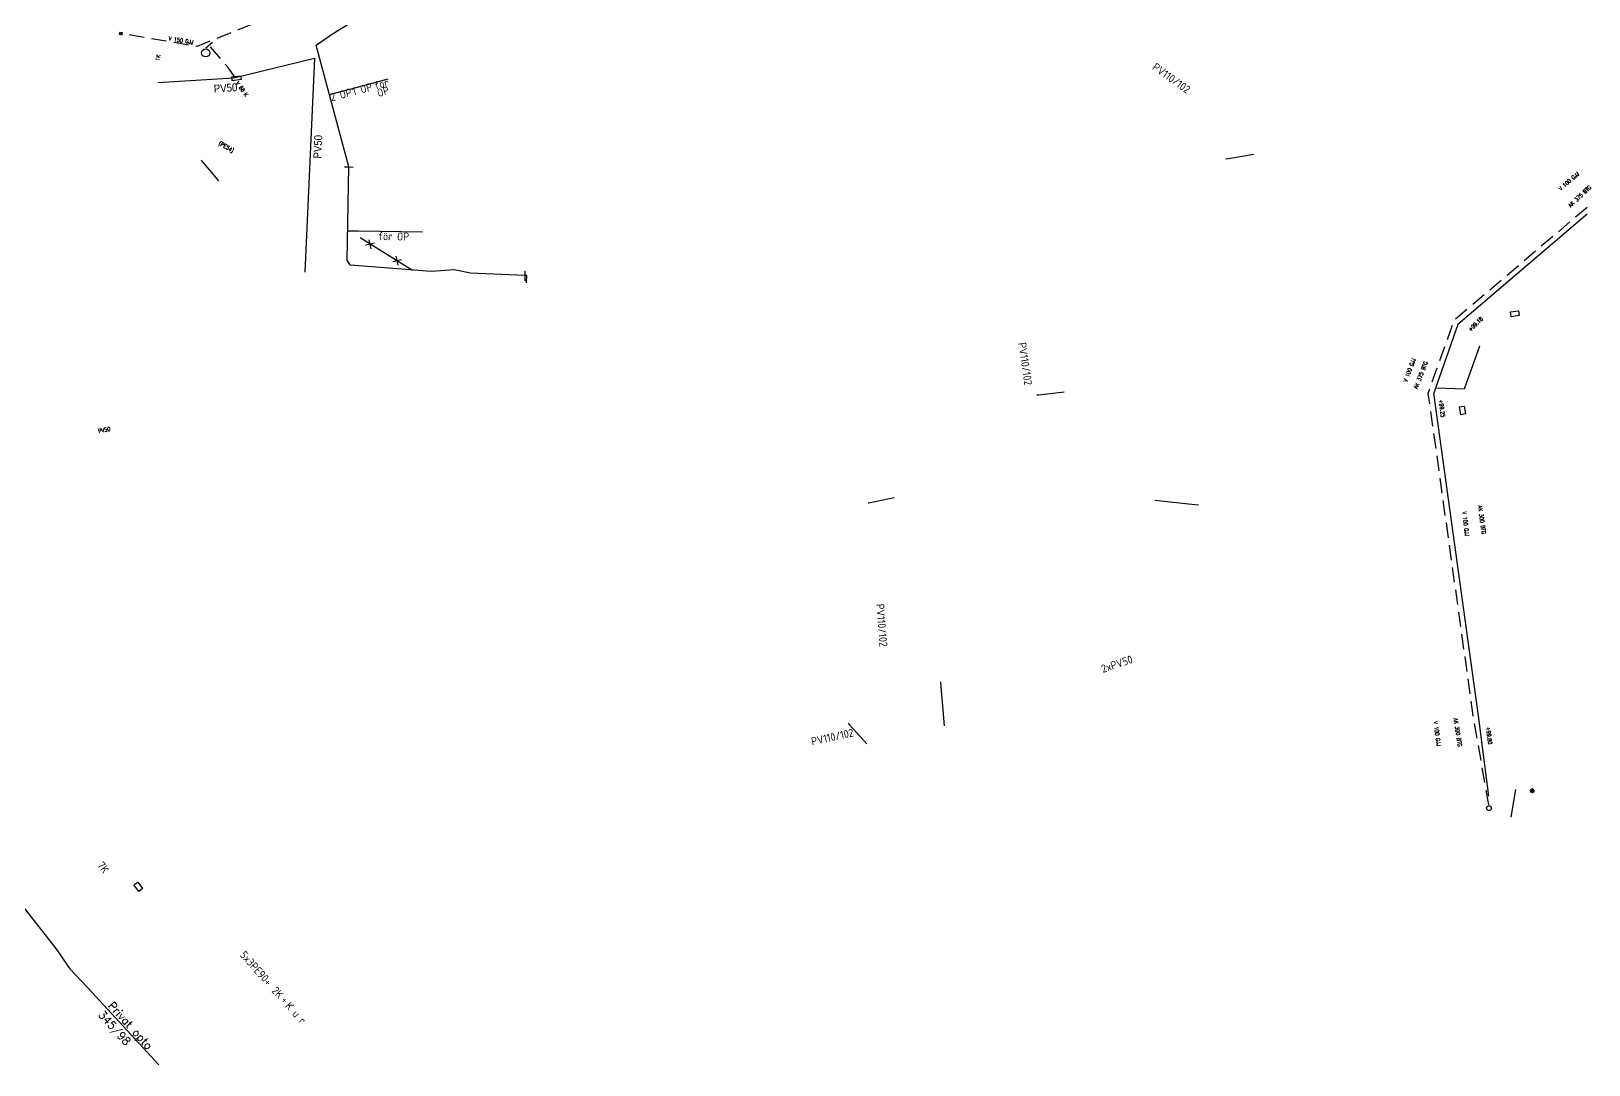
# Model space of a CAD drawing. Header units: metres. Extents: x 148031 to 148802, y 6395342 to 6395682.
# Drawn here: x 148257.3 to 148451.9, y 6395344.3 to 6395473.4 of the extents above; entities that cross this region are included whole.
import ezdxf
from ezdxf.enums import TextEntityAlignment as Align

# ---------------------------------------------------------------- set-up
doc = ezdxf.new("R2010")
doc.units = ezdxf.units.M
doc.linetypes.add('HIDDEN2', pattern=[0.1875, 0.125, -0.0625])
for name, color, linetype in [('M-BEF-BRUNNAR-INMÄTT', 4, 'Continuous'), ('M-BEF-BRUNNAR-VA-INFO', 4, 'Continuous'), ('M-BEF-EL-INFO', 4, 'Continuous'), ('M-BEF-OPTO', 4, 'OPTOKABEL'), ('M-BEF-OPTO-INFO', 4, 'Continuous'), ('M-BEF-OPTO-TEXT', 1, 'Continuous'), ('M-BEF-TELE-INFO', 4, 'Continuous'), ('M-BEF-TELE-OSÄKERT', 4, 'TELELEDNING'), ('M-BEF-TELE-TEXT', 1, 'Continuous'), ('M-BEF-TELESKÅP', 4, 'Continuous'), ('M-BEF-VA-INFO', 4, 'Continuous'), ('M-BEF-VA-S', 4, 'Continuous'), ('M-BEF-VA-S-TEXT', 4, 'Continuous'), ('M-BEF-VA-V', 4, 'HIDDEN2'), ('M-BEF-VA-V-AV', 4, 'Continuous'), ('M-BEF-VA-V-TEXT', 4, 'HIDDEN2')]:
    doc.layers.add(name, color=color, linetype=linetype)
doc.styles.add('ISO', font='iso.shx', dxfattribs={"height": 2.5})
doc.styles.add('ROMANS', font='romans')
doc.styles.add('SIMPLEX8', font='simplex.shx', dxfattribs={"width": 0.8})
doc.styles.add('Style-font38', font='font38.shx')
doc.linetypes.add('OPTOKABEL', pattern='A,0.5,-0.2,["OP",Standard,S=0.1,R=0,X=-0.1,Y=-0.05],-0.2', length=0.9)
doc.linetypes.add('TELELEDNING', pattern='A,3,-0.5,["T",Standard,S=0.5,R=0,X=0,Y=-0.25],-0.5', length=4)

# ---------------------------------------------------------------- blocks, each defined once
blk = doc.blocks.new('PUNKT')
for p, q in [((-0.3, 0), (0.3, 0)), ((0.21, -0.21), (-0.21, 0.21)), ((0.21, 0.21), (-0.21, -0.21)), ((0, 0.3), (0, -0.3))]:
    blk.add_line(p, q)
blk = doc.blocks.new('VENTIL')
at = {"color": 0}
blk.add_line((0, -0.55), (0, 0.55), dxfattribs=at)
blk = doc.blocks.new('PRI_T_SKÅP')
blk.add_lwpolyline([(-0.6, -0.2), (0.6, -0.2), (0.6, 0.2), (-0.6, 0.2)], close=True)
blk = doc.blocks.new('PRI_T_RÄNNSTEN')
blk.add_lwpolyline([(-0.5, 0.3), (0.5, 0.3), (0.5, -0.3), (-0.5, -0.3)], close=True)
blk = doc.blocks.new('BRUNN')
blk.add_circle((0, 0), 0.5)

msp = doc.modelspace()

# ---------------------------------------------------------------- linework, layer by layer
at = {"layer": 'M-BEF-BRUNNAR-INMÄTT', "flags": 128}
msp.add_lwpolyline([(148268.31, 6395473.03), (148268.67, 6395472.98), (148268.7, 6395473.22), (148268.34, 6395473.27), (148268.31, 6395473.03)], dxfattribs=at)
at = {"layer": 'M-BEF-EL-INFO', "linetype": 'Continuous'}
for p, q in [((148278.52, 6395457.3), (148278.65, 6395457.14)), ((148406.5, 6395457.46), (148406.9, 6395457.53)), ((148406.9, 6395457.53), (148410.05, 6395458.06)), ((148278.65, 6395457.14), (148280.72, 6395454.71)), ((148383.18, 6395428), (148386.36, 6395428.35)), ((148382.95, 6395427.97), (148383.18, 6395428)), ((148361.86, 6395414.49), (148361.97, 6395414.51)), ((148361.97, 6395414.51), (148365.1, 6395415.17)), ((148397.69, 6395414.84), (148403.06, 6395414.26)), ((148403.06, 6395414.26), (148403.15, 6395414.25)), ((148370.89, 6395392.15), (148370.91, 6395392)), ((148370.91, 6395392), (148371.36, 6395386.62)), ((148359.37, 6395386.96), (148359.55, 6395386.77)), ((148359.55, 6395386.77), (148361.7, 6395384.39)), ((148442.18, 6395375.22), (148442.77, 6395378.68))]:
    msp.add_line(p, q, dxfattribs=at)
at = {"layer": 'M-BEF-OPTO', "ltscale": 5, "flags": 128}
for points in [[(148036.14, 6395618.61), (148037.09, 6395618.81), (148038.2, 6395619.14), (148039.28, 6395619.57), (148042.05, 6395620.94), (148043.64, 6395620.85), (148045.21, 6395620.63), (148046.76, 6395620.27), (148048.27, 6395619.78), (148051.68, 6395618.11), (148054.91, 6395616.27), (148058.29, 6395614.74), (148061.8, 6395613.53), (148063.97, 6395612.92), (148066.41, 6395611.19), (148069.68, 6395608.68), (148072.32, 6395606.35), (148076.92, 6395603.18), (148078.58, 6395601.89), (148080.18, 6395600.51), (148081.71, 6395599.07), (148085.79, 6395595.06), (148086.93, 6395594.14), (148088, 6395593.12), (148088.96, 6395592.01), (148089.81, 6395590.81), (148097.7, 6395581.71), (148106.32, 6395571.74), (148109.44, 6395568.03), (148112.52, 6395564.29), (148115.54, 6395560.51), (148125.76, 6395547.91), (148128.64, 6395544.55), (148134.83, 6395537.27), (148136.15, 6395535.46), (148137.34, 6395533.57), (148138.41, 6395531.6), (148140.39, 6395528.05), (148141.63, 6395525.32), (148142.36, 6395523.96), (148143.12, 6395522.61), (148143.89, 6395521.27), (148146.45, 6395516.44), (148151.22, 6395510.51), (148153.91, 6395506.69), (148155.11, 6395505.28), (148155.69, 6395505.01), (148156.3, 6395504.8), (148156.92, 6395504.63), (148157.55, 6395504.52), (148157.67, 6395504.51), (148157.78, 6395504.49), (148157.89, 6395504.46), (148158, 6395504.42), (148158.11, 6395504.38), (148158.21, 6395504.32), (148158.3, 6395504.25), (148158.39, 6395504.18), (148162, 6395499.42), (148162.11, 6395499.26), (148162.2, 6395499.08), (148162.27, 6395498.9), (148162.32, 6395498.71), (148162.36, 6395498.52), (148162.38, 6395498.32), (148162.38, 6395498.12), (148162.36, 6395497.93), (148162.33, 6395497.74), (148162.29, 6395497.48), (148162.28, 6395497.23), (148162.29, 6395496.97), (148162.33, 6395496.72), (148162.38, 6395496.47), (148162.45, 6395496.23), (148163.75, 6395494.95), (148164.88, 6395493.12), (148166.14, 6395491.38), (148167.51, 6395489.73), (148174.17, 6395482.53), (148175.79, 6395480.72), (148177.59, 6395478.14), (148181.33, 6395472.83), (148186.55, 6395465.29), (148187.42, 6395464.05), (148188.16, 6395462.73), (148188.78, 6395461.34), (148189.26, 6395459.9), (148189.94, 6395458.27), (148190.76, 6395456.69), (148191.7, 6395455.19), (148198.35, 6395445.86), (148200.21, 6395443.79), (148203.96, 6395440.19), (148207.34, 6395436.23), (148210.31, 6395431.97), (148215.3, 6395424.72), (148222.17, 6395414.66), (148224.08, 6395411.85), (148225.93, 6395409), (148227.74, 6395406.12), (148238.41, 6395389.94), (148246.56, 6395377.59), (148249.24, 6395373.88), (148251.87, 6395370.14), (148254.45, 6395366.37), (148260.38, 6395358.83), (148262.13, 6395356.28), (148264.37, 6395353.91), (148273.23, 6395344.28)], [(148319.18, 6395441.97), (148319.24, 6395442.89), (148318.92, 6395442.91), (148312.2, 6395443.18), (148310.13, 6395443.6), (148307.29, 6395443.38), (148297.18, 6395444.18), (148296.79, 6395444.76), (148296.97, 6395456.49), (148292.92, 6395471.66), (148295.08, 6395473.16), (148298.7, 6395475.38), (148302.23, 6395477.99), (148305.15, 6395480.51), (148310.14, 6395486.18), (148312.84, 6395490.3), (148316.43, 6395497.32), (148318.92, 6395505.18), (148319.35, 6395508.04), (148320.53, 6395521.12), (148321.87, 6395533.28), (148322.84, 6395538.77), (148324.6, 6395543.35), (148326.42, 6395546.89), (148329.45, 6395551.6), (148332.84, 6395554.94), (148336.73, 6395557.72), (148340.4, 6395559.75), (148344.76, 6395561.68), (148349.13, 6395563.1), (148353.51, 6395563.88), (148358.25, 6395563.77), (148362.87, 6395562.71), (148369.21, 6395559.93), (148377.98, 6395555.47), (148388.82, 6395550.01), (148393.73, 6395546.96), (148396.23, 6395544.97), (148400.74, 6395539.69), (148407.18, 6395531.39), (148417.39, 6395518.77), (148422.5, 6395514.3), (148428.52, 6395509.78), (148435.73, 6395506.59), (148443.81, 6395504.12), (148447.2, 6395503.38), (148451.57, 6395503.16)]]:
    msp.add_lwpolyline(points, dxfattribs=at)
at = {"layer": 'M-BEF-OPTO-INFO', "linetype": 'Continuous'}
for points in [[(148294.57, 6395465.5), (148298.69, 6395466.6), (148301.9, 6395467.48)], [(148296.45, 6395456.49), (148297.08, 6395456.46), (148297.51, 6395456.43)], [(148296.85, 6395448.48), (148298.18, 6395448.46), (148306.18, 6395448.33)], [(148318.99, 6395443.46), (148318.99, 6395443.02), (148318.98, 6395442.22)]]:
    msp.add_lwpolyline(points, dxfattribs=at)
at = {"layer": 'M-BEF-TELE-INFO', "linetype": 'Continuous', "lineweight": -3}
for p, q in [((148300.18, 6395446.92), (148299.08, 6395446.67)), ((148299.76, 6395446.24), (148299.51, 6395447.34)), ((148303.58, 6395444.87), (148302.47, 6395444.62)), ((148303.15, 6395444.19), (148302.9, 6395445.29))]:
    msp.add_line(p, q, dxfattribs=at)
at = {"layer": 'M-BEF-TELE-OSÄKERT', "lineweight": -3, "flags": 128}
for points in [[(148273.11, 6395467.02), (148282.62, 6395467.59), (148292.71, 6395470.04), (148291.5, 6395443.3)], [(148298.4, 6395447.66), (148304.94, 6395443.54)]]:
    msp.add_lwpolyline(points, dxfattribs=at)
at = {"layer": 'M-BEF-VA-INFO', "ltscale": 0.8}
for points in [[(148438.26, 6395434.07), (148436.34, 6395428.68)], [(148436.34, 6395428.68), (148432.82, 6395428.83)]]:
    msp.add_lwpolyline(points, dxfattribs=at)
at = {"layer": 'M-BEF-VA-S', "ltscale": 0.8}
for points in [[(148451.69, 6395450.56), (148435.52, 6395436.76)], [(148435.52, 6395436.76), (148432.71, 6395428.71), (148432.53, 6395428.19)], [(148439.43, 6395377.84), (148438.12, 6395387.89), (148432.53, 6395428.19)]]:
    msp.add_lwpolyline(points, dxfattribs=at)
at = {"layer": 'M-BEF-VA-V', "ltscale": 15, "flags": 128}
for points in [[(148344.78, 6395574.44), (148325.5, 6395553.5), (148315.29, 6395530.33), (148312.13, 6395498.85), (148299.66, 6395480.37), (148298.41, 6395479.79), (148278.02, 6395471.5), (148268.45, 6395473.14)], [(148282.65, 6395467.79), (148281.92, 6395468.88), (148279.52, 6395471.68), (148279.25, 6395472)], [(148451.68, 6395451.4), (148435.04, 6395437.25), (148431.81, 6395428.17), (148437.42, 6395387.9), (148439.43, 6395376.35)]]:
    msp.add_lwpolyline(points, dxfattribs=at)

# ---------------------------------------------------------------- block references
at = {"layer": 'M-BEF-BRUNNAR-INMÄTT'}
msp.add_blockref('BRUNN', (148279.1, 6395470.71), dxfattribs=at)
at = {"layer": 'M-BEF-BRUNNAR-VA-INFO', "lineweight": -3}
for p, rotation in [((148442.66, 6395438.12), 9.341999775021403), ((148436.11, 6395426.04), 99.18000214521781), ((148270.68, 6395366.53), 126.2249967677186)]:
    msp.add_blockref('PRI_T_RÄNNSTEN', p, dxfattribs=dict(at, rotation=rotation))
at = {"layer": 'M-BEF-BRUNNAR-VA-INFO', "xscale": 0.6, "yscale": 0.6, "zscale": 0.6}
msp.add_blockref('BRUNN', (148439.43, 6395376.35), dxfattribs=at)
at = {"layer": 'M-BEF-TELESKÅP', "lineweight": -3, "rotation": 6.822000200084702}
msp.add_blockref('PRI_T_SKÅP', (148282.94, 6395467.53), dxfattribs=at)
at = {"layer": 'M-BEF-VA-S', "ltscale": 0.8}
msp.add_blockref('PUNKT', (148444.84, 6395378.53), dxfattribs=at)
at = {"layer": 'M-BEF-VA-V-AV', "rotation": 310.9973422263334}
msp.add_blockref('VENTIL', (148279.52, 6395471.68), dxfattribs=at)

# ---------------------------------------------------------------- texts
at = {"layer": 'M-BEF-OPTO-INFO', "linetype": 'Continuous', "style": 'ISO'}
for s, rotation, p in [('för', 14.4524, (148300.42, 6395465.84)), ('2 OP', 15.0049, (148294.92, 6395464.35)), ('1 OP', 15.1541, (148297.65, 6395465.07)), ('OP', 17.5256, (148300.79, 6395464.88)), ('för OP', 358.8542, (148300.66, 6395447.02))]:
    msp.add_text(s, height=1, rotation=rotation, dxfattribs=at).set_placement(p, align=Align.BOTTOM_LEFT)
at = {"layer": 'M-BEF-OPTO-TEXT', "style": 'ROMANS'}
for s, p in [('Privat opto', (148266.84, 6395351.62)), ('345/98', (148265.6, 6395350.5))]:
    msp.add_text(s, height=1, rotation=312.0463, dxfattribs=at).set_placement(p)
at = {"layer": 'M-BEF-TELE-INFO', "lineweight": -3, "style": 'Style-font38', "width": 0.900004}
for rotation, p in [(4.0593, (148280.08, 6395466.72)), (87.4861, (148292.55, 6395457.53))]:
    msp.add_text('PV50', height=1, rotation=rotation, dxfattribs=at).set_placement(p, align=Align.TOP_LEFT)
at = {"layer": 'M-BEF-TELE-TEXT', "linetype": 'Continuous', "lineweight": -3, "style": 'SIMPLEX8', "width": 0.8}
for s, rotation, p in [('1K', 78.7095, (148273.31, 6395469.66)), ('(PE54)', 328.3159, (148280.68, 6395459.29))]:
    msp.add_text(s, height=0.5, rotation=rotation, dxfattribs=at).set_placement(p)
at = {"layer": 'M-BEF-TELE-TEXT', "linetype": 'Continuous', "lineweight": -3, "style": 'ISO'}
for s, rotation, p in [('PV110/102', 324.3899, (148397.86, 6395469.52)), ('PV110/102', 278.5989, (148381.58, 6395434.6)), ('PV110/102', 274.6374, (148363.85, 6395401.92)), ('2xPV50', 18.796, (148390.88, 6395394.18)), ('PV110/102', 12.4674, (148354.66, 6395385.15))]:
    msp.add_text(s, height=1, rotation=rotation, dxfattribs=at).set_placement(p, align=Align.TOP_LEFT)
at = {"layer": 'M-BEF-TELE-TEXT', "linetype": 'Continuous', "lineweight": -3, "style": 'SIMPLEX8', "width": 0.8}
msp.add_text('PV50', height=0.5, rotation=10.89, dxfattribs=at).set_placement((148265.65, 6395423.7), align=Align.TOP_LEFT)
at = {"layer": 'M-BEF-TELE-TEXT', "linetype": 'Continuous', "lineweight": -3, "style": 'ISO'}
for s, rotation, p in [('7K', 306.5249, (148265.49, 6395369.2)), ('5x3PE90+', 311.5049, (148283.31, 6395357.95)), ('2K', 314.7088, (148287.26, 6395353.44)), ('+', 314.7088, (148288.43, 6395352.28)), ('K u r', 311.5049, (148288.96, 6395351.58))]:
    msp.add_text(s, height=1, rotation=rotation, dxfattribs=at).set_placement(p)
at = {"layer": 'M-BEF-VA-S-TEXT', "style": 'SIMPLEX8', "width": 0.8}
for s, rotation, p in [('AK 375 BTG ', 43.4119, (148449.64, 6395451.36)), ('+99.18', 44.394, (148437.14, 6395435.86)), ('AK 375 BTG ', 68.9082, (148430.49, 6395428.68)), ('+99.25', 276.8689, (148433.18, 6395427.36)), ('AK 300 BTG ', 277.8318, (148438.06, 6395414.13)), ('AK 300 BTG ', 279.1869, (148435, 6395387.57)), ('+99.80', 277.3625, (148439.06, 6395386.48))]:
    msp.add_text(s, height=0.5, rotation=rotation, dxfattribs=at).set_placement(p)
at = {"layer": 'M-BEF-VA-V-TEXT', "style": 'SIMPLEX8', "width": 0.8}
for s, rotation, p in [('V 150 GJJ ', 350.9823, (148274.45, 6395472.27)), ('V 66 K ', 306.5481, (148282.81, 6395466.88)), ('V 100 GJJ ', 40.7442, (148448.4, 6395453.47)), ('V 100 GJJ ', 69.7624, (148429.21, 6395429.53)), ('V 100 GJJ ', 276.771, (148436.09, 6395413.38)), ('V 100 GJJ ', 277.8385, (148432.5, 6395387.17))]:
    msp.add_text(s, height=0.5, rotation=rotation, dxfattribs=at).set_placement(p)

doc.saveas('drawing.dxf')
